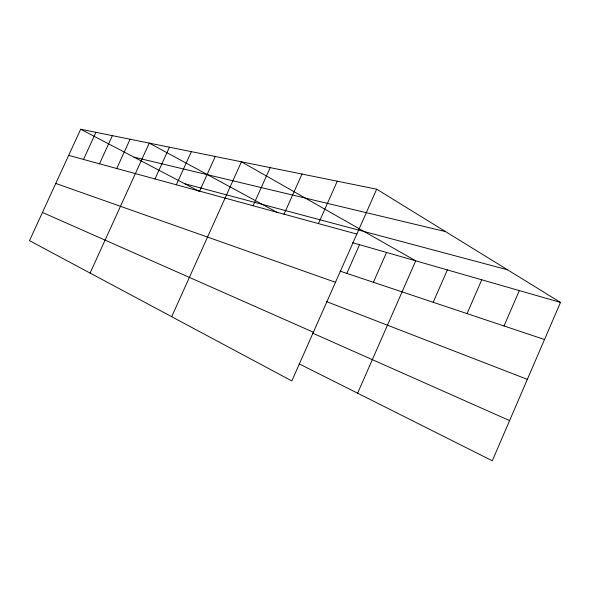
<?xml version="1.0" encoding="UTF-8"?>
<svg xmlns="http://www.w3.org/2000/svg" width="590" height="590" viewBox="0 0 590 590"><rect width="100%" height="100%" fill="white"/><g stroke="black" fill="none" stroke-linecap="round" stroke-linejoin="round"><path stroke-width="0.89" d="M376.693 189.191L291.821 380.934L29.5 240.661L80.675 129.225L376.693 189.191L560.5 302.412L492.289 460.775L299.019 363.801M504 325.975L519.325 290.59M467.044 313.607L481.765 279.8M433.2 302.286L447.353 269.918M357.606 393.198L415.721 260.832L241.428 161.793L171.69 316.697M373.396 282.278L386.546 252.446M346.846 273.399L359.539 244.695M318.423 223.581L337.274 181.211M284.048 214.2L301.984 174.057M253.095 205.748L270.198 167.619M199.612 191.138L215.262 156.49M155.008 178.962L169.433 147.205M176.344 184.788L191.359 151.645M90.086 273.059L149.263 143.119L277.75 212.702M99.489 163.806L112.366 135.648M116.724 168.511L130.088 139.233M83.507 159.44L95.941 132.315M133.952 157.147L445.531 231.597M184.567 183.674L507.503 269.77M68.661 155.384L356.825 234.068M352.628 242.704L560.5 302.412M340.046 271.127L544.518 339.523M55.777 183.446L335.481 282.293M326.55 301.615L527.349 379.37M42.458 212.437L313.379 332.222M312.604 333.121L509.598 420.596M80.675 129.225L199.73 191.617"/></g></svg>
